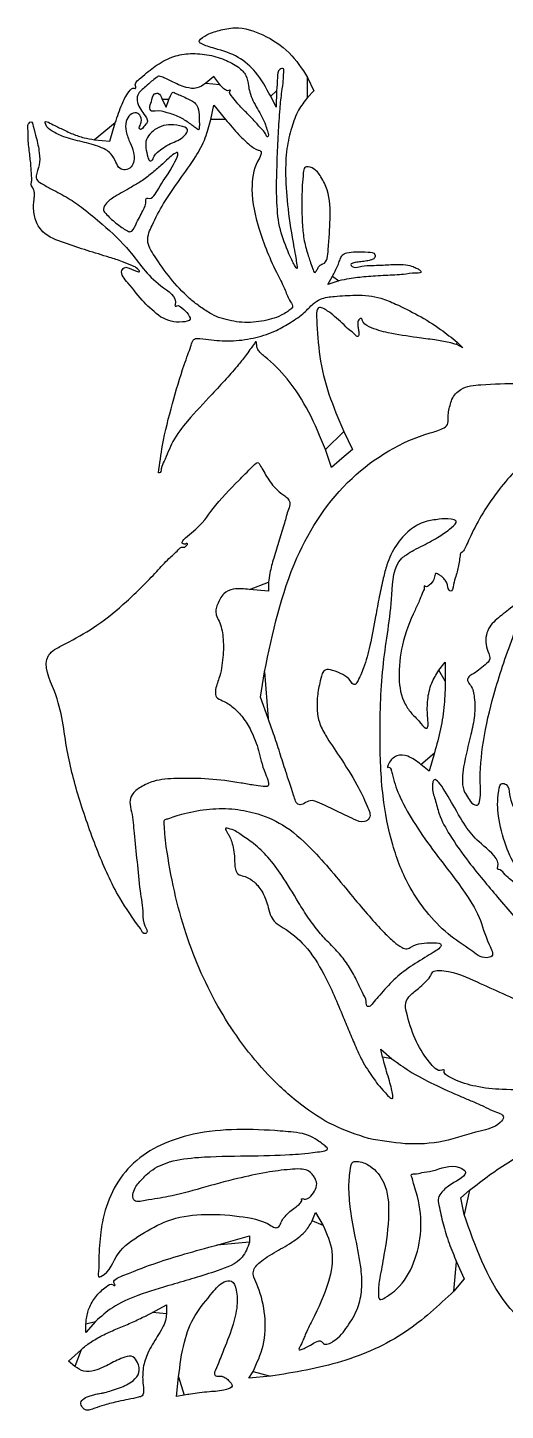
# Model space of a CAD drawing. Extents: x 0 to 149, y 0 to 146.
# Drawn here: x 0.1 to 50.4, y 0.1 to 145.6 of the extents above; entities that cross this region are included whole.
import ezdxf

# ---------------------------------------------------------------- set-up
doc = ezdxf.new("R2010")
doc.units = 0
doc.layers.add('Layer_1', color=7, linetype='CONTINUOUS')

msp = doc.modelspace()

# ---------------------------------------------------------------- linework, layer by layer
at = {"layer": 'Layer_1', "color": 5}
for points in [[(20.334165, 139.61609), (19.711314, 140.458541), (18.870495, 139.751038)], [(29.570169, 140.347672), (30.224024, 138.942674), (29.542537, 138.231006)], [(26.282639, 138.930448), (26.265846, 137.237115), (25.685866, 138.366004)], [(14.264663, 138.013226), (14.674396, 137.237115), (14.972244, 138.013226)], [(19.383434, 135.931332), (19.688892, 137.447771), (20.933949, 135.931332)], [(7.147173, 133.799606), (8.74695, 133.635118), (9.330456, 135.577228)], [(17.158366, 135.518458), (17.158366, 135.518458)], [(9.40698, 131.430661), (9.40698, 131.430661)], [(12.77191, 131.963979), (12.77191, 131.963979)], [(9.406134, 125.031004), (9.406134, 125.031004)], [(27.610743, 121.795312), (27.610743, 121.795312)], [(29.640705, 121.573782), (29.640705, 121.573782)], [(32.857003, 118.950165), (31.710946, 118.555319), (32.200571, 119.42955), (32.200571, 119.42955)], [(14.116518, 115.140154), (14.116445, 115.140154)], [(20.211285, 115.077867), (20.211285, 115.077867)], [(45.307154, 112.484451), (45.905239, 111.908568), (45.261914, 112.240007)], [(33.374827, 103.115884), (34.292049, 101.195737), (33.184186, 100.262425), (32.076345, 99.329114), (31.4424, 101.189963)], [(13.882463, 98.75316), (13.882463, 98.75316)], [(25.444123, 87.237525), (25.444123, 86.292064), (23.465347, 86.475971)], [(43.369557, 77.983953), (44.050475, 78.817115), (44.058377, 76.841559)], [(25.433418, 72.896127), (24.603893, 75.159586), (25.035976, 77.831084)], [(42.923138, 69.277578), (42.352259, 67.35804), (41.496392, 68.078215)], [(46.843628, 64.011207), (46.843628, 64.011207)], [(11.971999, 50.806559), (11.971999, 50.806559)], [(46.751793, 48.547565), (46.751906, 48.547565)], [(37.463888, 37.293762), (37.269691, 38.103746), (38.448307, 37.094897)], [(35.984253, 28.718513), (35.984253, 28.718513)], [(46.037771, 20.739016), (45.694956, 22.492031), (46.615226, 23.279016)], [(30.057762, 20.063108), (30.409354, 20.924766), (31.20359, 19.569507)], [(20.011345, 17.51222), (23.468567, 18.46737), (23.468567, 17.83112)], [(7.588089, 16.062438), (7.588089, 16.062438)], [(45.239392, 15.761894), (46.055466, 13.948896), (44.96702, 12.65745)], [(13.238012, 10.418316), (14.719678, 11.229719), (14.719678, 10.267889)], [(7.262741, 9.480711), (6.253012, 8.301071), (6.253012, 9.207602), (6.253012, 9.207602)], [(5.084832, 4.73578), (4.418567, 5.30222), (5.72836, 6.499669)], [(16.593086, 1.726238), (15.785383, 1.570612), (15.992887, 3.646086), (15.992887, 3.646086)], [(25.672931, 3.707577), (23.398556, 3.517901), (23.824921, 4.196397), (23.824921, 4.196397)], [(6.000442, 0.301462), (6.000442, 0.301462)]]:
    msp.add_lwpolyline(points, close=True, dxfattribs=at)
for points, knots in [([(25.685866, 138.366004), (25.210787, 139.243755), (24.352451, 140.829608), (22.282804, 142.652362), (20.400393, 143.225441), (19.066354, 143.605936), (18.547235, 143.802192), (17.932539, 144.176887), (19.138896, 144.982028), (20.208069, 145.297424), (22.408498, 145.770667), (25.024261, 144.886923), (27.769829, 143.116794), (28.978751, 141.257339), (29.570169, 140.347672)], [0, 0, 0, 0, 2.980402, 5.384757, 8.022835, 8.842733, 9.477533, 9.805457, 10.643177, 12.275864, 13.966557, 16.981185, 20.3443, 23.56535, 23.56535, 23.56535, 23.56535]), ([(9.330456, 135.577228), (9.5619, 136.259087), (9.959245, 137.429707), (10.521837, 138.561245), (11.135325, 139.343817), (11.457198, 139.145794), (11.516582, 139.311523), (11.292176, 139.70856), (12.370118, 140.611927), (13.481028, 141.530535), (15.184875, 142.5646), (17.072015, 142.91311), (18.977025, 142.815143), (20.774009, 142.288603), (22.183856, 141.571559), (23.195315, 140.630833), (23.315717, 139.607393), (23.473839, 138.715599), (23.810621, 137.901913), (24.282022, 137.059421), (24.760841, 136.22638), (25.1452, 135.44813), (25.296245, 134.765302), (25.505258, 134.337928), (25.299599, 133.98055), (25.095354, 134.63486), (24.627778, 134.989777), (23.907062, 135.878814), (23.030844, 136.732344), (22.14496, 137.621538), (21.710129, 138.279735), (21.274551, 138.765784), (21.485891, 138.963512), (21.376421, 139.060971), (21.244771, 138.909949), (20.958195, 138.991068), (20.649983, 139.232873), (20.448547, 139.477298), (20.334165, 139.61609)], [0, 0, 0, 0, 2.101161, 3.607287, 4.259629, 4.380127, 4.476921, 4.667029, 5.690982, 7.646668, 9.628556, 11.389021, 13.357554, 15.296513, 16.950559, 18.118527, 19.222689, 19.922891, 20.847618, 21.839788, 22.819411, 23.739145, 24.408645, 24.952096, 25.055542, 25.438513, 26.112601, 27.254146, 28.618467, 29.907008, 30.854864, 31.280743, 31.424068, 31.482864, 31.631533, 31.874451, 32.28238, 32.81836, 32.81836, 32.81836, 32.81836]), ([(27.610743, 121.795312), (27.268215, 122.620943), (26.553506, 124.343684), (26.25542, 127.691313), (26.341945, 131.076104), (26.47837, 134.369301), (26.639551, 136.808035), (26.818306, 138.633998), (27.032702, 139.943087), (27.036256, 140.637509), (27.121663, 141.365453), (26.374472, 141.159188), (26.424044, 140.11804), (26.336699, 139.38447), (26.282639, 138.930448)], [0, 0, 0, 0, 2.667176, 5.565269, 9.975656, 12.839344, 15.460882, 17.274955, 18.418011, 19.278594, 19.679884, 20.043331, 20.923867, 22.353963, 22.353963, 22.353963, 22.353963]), ([(18.870495, 139.751038), (18.567049, 139.537716), (17.944869, 139.100325), (16.567494, 139.284003), (15.550874, 139.789224), (14.701865, 140.214263), (14.282146, 140.371596), (13.922487, 140.537652), (13.56743, 140.254793), (13.103335, 139.91897), (12.469003, 139.291276), (11.592924, 138.707549), (11.637354, 137.383454), (12.263296, 136.63261), (12.739354, 135.958062), (12.693769, 135.47369), (12.338535, 135.268284), (12.112541, 134.79116), (11.772243, 135.035935), (12.128709, 135.562434), (12.105837, 136.192499), (11.560877, 136.769341), (10.794284, 136.455408), (10.393088, 135.660195), (10.42809, 134.572934), (10.86039, 133.522771), (11.292892, 132.539122), (11.367629, 131.628997), (11.059209, 130.902285), (10.433325, 130.519107), (9.703952, 130.756403), (9.514002, 131.187673), (9.40698, 131.430661)], [0, 0, 0, 0, 1.076626, 2.207487, 3.906052, 4.526143, 5.024682, 5.29662, 5.612588, 6.250472, 7.078328, 8.307303, 9.102967, 10.694174, 11.191717, 11.514951, 11.998317, 12.466768, 12.58105, 13.079166, 13.888721, 14.446976, 15.131147, 15.955452, 17.014727, 18.278315, 19.346671, 20.230759, 20.931303, 21.62167, 22.213662, 22.977655, 22.977655, 22.977655, 22.977655]), ([(17.158366, 135.518458), (16.808932, 135.753221), (16.075653, 136.245867), (14.800119, 136.636608), (13.857523, 136.893349), (13.054022, 136.741849), (12.88509, 137.288669), (13.22653, 137.810014), (13.229398, 138.604885), (14.021503, 138.758656), (14.164698, 138.319676), (14.264663, 138.013226)], [0, 0, 0, 0, 1.260077, 2.644247, 3.904055, 4.372543, 4.657864, 5.358141, 6.236632, 6.582843, 7.383385, 7.383385, 7.383385, 7.383385]), ([(14.972244, 138.013226), (15.027398, 138.145873), (15.124011, 138.378232), (15.254756, 138.632634), (15.429061, 138.850733), (15.756272, 138.625978), (16.203125, 138.488267), (16.878994, 138.124515), (17.628516, 137.843721), (18.145796, 137.084422), (18.139682, 136.30539), (18.1856, 135.561341), (18.184728, 135.17477), (18.13328, 134.771759), (17.840435, 135.018745), (17.558544, 135.189706), (17.302786, 135.399815), (17.158366, 135.518458)], [0, 0, 0, 0, 0.426011, 0.746244, 0.900414, 1.15691, 1.703361, 2.422594, 3.409198, 4.052936, 5.024237, 5.711884, 6.199503, 6.390649, 6.595928, 7.01301, 7.554016, 7.554016, 7.554016, 7.554016]), ([(29.542537, 138.231006), (29.215957, 137.802062), (28.490613, 136.849365), (27.832897, 134.993095), (27.29513, 132.71752), (27.208239, 129.830177), (27.487369, 126.316745), (27.930481, 123.527333), (28.332181, 121.415579), (28.392295, 120.873138), (28.508998, 120.115439), (28.173039, 120.591619), (27.975173, 121.029997), (27.745671, 121.511958), (27.610743, 121.795312)], [0, 0, 0, 0, 1.608944, 3.573517, 5.840667, 8.608703, 12.206795, 16.309105, 17.406451, 18.210012, 18.548883, 18.780542, 19.412348, 20.313753, 20.313753, 20.313753, 20.313753]), ([(14.116445, 115.140154), (13.495509, 115.646899), (12.175465, 116.724186), (11.087833, 118.325765), (9.790721, 119.688649), (10.150273, 120.2621), (10.346885, 120.394678), (10.876826, 120.319227), (11.179263, 120.055378), (12.013221, 119.835103), (11.586385, 120.358192), (11.03011, 120.573405), (9.993368, 121.025448), (7.614507, 121.748455), (4.791568, 122.630358), (1.821265, 123.715099), (0.919399, 125.181859), (0.766743, 126.169127), (0.714794, 126.830543), (0.777054, 127.432386), (0.850109, 127.944905), (0.816259, 128.383249), (0.669948, 128.707869), (0.510747, 128.915932), (0.434019, 129.121201), (0.558596, 129.378025), (0.534855, 129.954094), (0.483752, 130.94272), (0.330797, 132.30901), (0.143044, 133.701882), (0.177114, 134.771675), (0.106432, 135.479647), (0.586289, 135.798023), (0.762729, 134.826056), (1.079915, 133.959747), (1.343314, 132.52576), (1.452098, 131.139616), (1.00317, 130.284866), (1.029163, 129.495926), (1.755763, 129.08253), (2.832677, 128.488886), (4.389822, 127.694067), (6.155777, 126.431337), (8.351517, 124.629184), (11.221169, 121.921085), (12.998138, 118.904104), (15.904931, 117.306719), (15.598005, 116.329301), (15.703262, 116.258719), (15.943441, 116.445318), (16.481093, 115.96074), (16.924463, 115.624516), (17.41274, 114.743009), (16.178652, 114.576864), (15.231808, 114.634562), (14.491536, 114.970148), (14.116518, 115.140154)], [0, 0, 0, 0, 2.346561, 4.988535, 6.455021, 6.704769, 6.92409, 7.124751, 8.217607, 8.522548, 8.867309, 9.491743, 10.641153, 12.077772, 17.039652, 19.604087, 21.209495, 21.887943, 22.59628, 23.192233, 23.698169, 24.149164, 24.490075, 24.743721, 24.948398, 25.093742, 25.567125, 26.640197, 28.08689, 29.692994, 30.802315, 31.400238, 31.641265, 32.169006, 33.400634, 35.046862, 36.305385, 37.500031, 37.869237, 38.519383, 39.741099, 41.722369, 43.679725, 46.254071, 50.282514, 55.182015, 57.690352, 57.804804, 57.878798, 58.000123, 58.589407, 59.523277, 60.063689, 60.930348, 62.093915, 63.288579, 63.288579, 63.288579, 63.288579]), ([(9.40698, 131.430661), (9.243318, 131.763476), (8.884805, 132.492533), (7.521241, 133.161704), (5.839973, 133.58152), (4.103719, 133.985848), (2.771948, 134.617731), (2.086359, 135.097094), (1.890878, 135.840194), (2.870296, 135.331175), (3.578575, 134.99033), (4.838092, 134.378926), (5.996813, 133.983936), (6.77853, 133.858676), (7.147173, 133.799606)], [0, 0, 0, 0, 1.085973, 2.378902, 4.33628, 6.340416, 7.71459, 8.672847, 8.95357, 9.449999, 10.768618, 12.123491, 13.372809, 14.487751, 14.487751, 14.487751, 14.487751]), ([(12.77191, 131.963979), (12.59591, 132.610481), (12.247843, 133.889031), (14.046169, 135.388297), (15.510861, 135.451482), (17.197855, 134.999863), (16.374786, 133.82518), (15.391582, 133.547283), (14.406794, 132.989723), (13.828765, 132.536817), (13.367704, 132.117837), (13.314303, 131.613322), (12.883668, 131.548283), (12.818796, 131.789582), (12.77191, 131.963979)], [0, 0, 0, 0, 1.857736, 3.673939, 5.896047, 6.797521, 7.499981, 9.186957, 10.051792, 10.838188, 11.397258, 11.904493, 12.074387, 12.517257, 12.517257, 12.517257, 12.517257]), ([(20.211285, 115.077867), (19.893987, 115.232503), (19.181817, 115.579579), (18.16754, 116.273945), (16.710946, 117.417831), (15.097066, 119.211043), (13.670433, 121.205947), (12.455815, 123.143053), (13.343072, 125.119546), (14.429271, 127.229497), (16.090611, 129.588185), (17.709612, 131.782421), (18.86763, 133.897465), (19.217493, 135.277009), (19.383434, 135.931332)], [0, 0, 0, 0, 1.05782, 2.374261, 3.675678, 6.616209, 9.498749, 11.269069, 12.915689, 15.513055, 18.573365, 21.483257, 23.720465, 25.738958, 25.738958, 25.738958, 25.738958]), ([(20.933949, 135.931332), (21.392171, 135.383786), (22.189353, 134.431205), (23.356539, 133.330375), (24.089766, 132.750732), (24.750573, 132.612545), (24.636505, 132.025555), (23.877296, 130.950726), (23.515242, 128.113424), (24.433457, 124.078243), (25.846849, 120.628079), (27.212114, 118.088955), (27.55329, 116.99511), (28.110487, 116.270473), (27.752876, 115.901241), (27.348905, 115.639902), (26.369974, 115.063961), (24.671991, 114.617503), (22.405712, 114.487961), (20.925326, 114.885919), (20.211285, 115.077867)], [0, 0, 0, 0, 2.14816, 3.737217, 4.728718, 5.088844, 5.412068, 6.212933, 9.233579, 13.348679, 18.659469, 20.452791, 21.790481, 22.384546, 22.650507, 23.181289, 23.876344, 26.019444, 28.386823, 30.592628, 30.592628, 30.592628, 30.592628]), ([(9.406134, 125.031004), (9.201343, 125.200596), (8.823373, 125.513603), (8.410263, 125.951763), (7.959171, 126.402811), (8.409958, 127.251838), (9.486548, 127.949004), (10.812549, 128.674102), (12.114447, 129.44038), (13.146095, 130.207921), (14.078818, 131.031191), (14.862983, 131.760248), (15.352596, 132.218795), (16.263091, 132.736658), (14.870355, 129.95935), (14.190194, 129.391175), (13.236687, 127.403301), (12.637977, 127.687069), (12.550746, 127.565516), (12.607844, 127.092868), (12.147804, 126.108645), (11.621904, 125.209373), (11.086238, 123.951742), (10.45261, 124.288976), (9.983426, 124.585024), (9.612031, 124.871941), (9.406134, 125.031004)], [0, 0, 0, 0, 0.790876, 1.45967, 1.868324, 2.529964, 3.842657, 5.847303, 7.00701, 8.383333, 9.687152, 10.761591, 11.531076, 11.837594, 13.426822, 16.135122, 17.63986, 17.749026, 17.850038, 18.007727, 19.1681, 20.817529, 21.770379, 22.113758, 22.734767, 23.507366, 23.507366, 23.507366, 23.507366]), ([(29.640705, 121.573782), (29.484707, 122.098789), (29.16988, 123.158331), (28.977848, 125.035945), (28.969546, 126.973522), (28.974537, 128.856489), (29.095639, 130.005271), (29.179012, 131.087376), (30.360722, 130.821383), (31.026607, 129.851981), (31.930253, 128.064345), (31.971187, 125.298693), (31.799348, 122.996456), (31.653451, 120.81289), (30.912975, 120.65643), (30.69662, 120.399241), (30.57471, 120.127639), (30.299374, 119.651716), (29.92546, 120.719984), (29.760906, 121.213377), (29.640705, 121.573782)], [0, 0, 0, 0, 1.640416, 3.310605, 5.626023, 7.507497, 8.801554, 9.409626, 10.17247, 11.493475, 13.016295, 16.096027, 19.324306, 20.92249, 21.169159, 21.491133, 21.855451, 22.179968, 22.688245, 24.065692, 24.065692, 24.065692, 24.065692]), ([(32.200571, 119.42955), (32.296714, 119.611709), (32.495389, 119.98813), (32.747506, 120.550164), (32.962839, 121.103031), (33.140907, 121.678296), (33.825619, 121.969245), (34.769884, 122.016617), (35.657559, 121.987897), (36.71184, 121.941748), (36.663731, 121.279152), (36.222414, 121.150369), (35.765354, 121.018373), (35.196778, 120.963838), (34.672475, 120.890578), (34.31537, 120.841001), (34.053623, 120.643144), (34.417444, 120.270052), (35.462669, 120.617296), (36.944107, 120.538276), (38.588549, 120.693833), (39.799001, 120.668762), (40.595524, 120.510511), (41.085917, 120.253405), (41.366927, 120.105438), (41.667043, 119.767913), (40.504102, 119.774158), (39.60686, 119.576286), (37.672521, 119.527112), (35.81767, 119.389621), (34.160883, 119.237262), (33.220013, 119.030095), (32.857003, 118.950165)], [0, 0, 0, 0, 0.618399, 1.277891, 1.837428, 2.428587, 2.967894, 3.922984, 5.210566, 5.958774, 6.368444, 6.700358, 7.223129, 7.835717, 8.399557, 8.79486, 8.963173, 9.208874, 9.943162, 12.037502, 13.712914, 14.874745, 15.660077, 16.132362, 16.495564, 16.68585, 17.216882, 18.575774, 20.47506, 22.53274, 24.308311, 25.423719, 25.423719, 25.423719, 25.423719]), ([(13.882463, 98.75316), (14.00823, 99.720378), (14.328144, 102.180685), (15.3089, 105.962282), (16.242598, 109.134025), (16.944086, 111.12058), (17.260491, 111.930468), (17.390573, 112.509289), (17.690172, 112.940843), (18.489521, 112.847545), (19.784663, 112.679881), (21.801811, 112.5661), (24.105364, 112.924806), (26.155953, 113.585941), (27.804126, 114.581803), (29.159105, 115.458851), (30.026158, 116.478097), (31.085605, 117.173109), (32.654292, 117.352804), (34.345787, 117.451911), (35.98792, 117.444996), (37.4121, 117.112421), (39.142175, 116.40207), (41.252966, 115.323569), (43.444418, 114.005602), (44.735358, 112.951392), (45.307154, 112.484451)], [0, 0, 0, 0, 2.923943, 7.437613, 11.698087, 12.834929, 13.766299, 14.290626, 14.630704, 15.21528, 16.430089, 18.743597, 21.139262, 23.421482, 25.141004, 26.911087, 28.221452, 29.13094, 30.635379, 32.846395, 34.259793, 35.531905, 37.205704, 39.858706, 42.64137, 44.85388, 44.85388, 44.85388, 44.85388]), ([(45.261914, 112.240007), (44.99318, 112.318932), (44.235732, 112.54139), (42.828534, 112.755134), (40.694278, 113.030722), (38.328504, 113.381013), (36.417826, 113.884251), (35.348187, 114.495932), (35.304588, 114.957788), (35.154582, 115.000307), (34.986373, 114.932089), (34.859539, 114.693716), (34.837234, 114.341241), (34.904281, 113.936813), (34.960136, 113.556238), (34.995284, 113.268257), (34.812934, 113.008299), (34.414599, 113.467993), (33.904475, 113.798265), (33.197548, 114.51956), (32.464238, 115.181186), (31.763361, 115.732297), (31.244341, 116.044024), (30.689151, 116.230927), (30.466812, 115.561394), (30.602438, 113.928692), (30.730404, 110.891012), (31.732258, 106.962654), (32.820961, 104.412994), (33.374827, 103.115884)], [0, 0, 0, 0, 0.839718, 2.366814, 4.255956, 7.320574, 9.425638, 10.431852, 10.560876, 10.67507, 10.834557, 11.075534, 11.433583, 11.882629, 12.299877, 12.594844, 12.738024, 13.099576, 13.871354, 14.89157, 15.970764, 16.900111, 17.488191, 17.923099, 18.296914, 19.244623, 23.093727, 27.172187, 31.395739, 31.395739, 31.395739, 31.395739]), ([(31.4424, 101.189963), (30.898114, 102.527819), (29.83066, 105.151619), (27.69116, 108.508058), (25.782267, 110.426451), (24.633139, 111.330934), (24.338447, 111.687261), (24.206927, 112.025933), (24.213692, 112.284472), (24.203458, 112.44108), (24.109803, 112.618834), (23.884195, 112.161487), (23.576629, 111.872109), (23.049096, 111.024455), (22.18682, 109.983643), (20.972702, 108.580884), (19.147462, 106.640922), (17.163279, 104.5221), (15.352223, 102.236659), (14.66707, 100.322768), (14.177918, 99.384796), (14.108208, 98.72623), (13.911529, 98.749693), (13.882463, 98.75316)], [0, 0, 0, 0, 4.328244, 8.488543, 11.842604, 12.389562, 12.871243, 13.211857, 13.454386, 13.629591, 13.706982, 13.954688, 14.554913, 15.379187, 16.72841, 18.71039, 20.898891, 24.737986, 27.396702, 29.667731, 30.498617, 30.980815, 31.064432, 31.064432, 31.064432, 31.064432]), ([(25.035976, 77.831084), (25.903454, 81.920575), (27.47953, 89.350557), (33.515018, 98.525638), (39.884631, 102.333052), (43.538886, 103.241559), (44.398508, 103.789076), (44.329921, 104.519369), (44.400564, 105.181313), (44.540701, 105.832414), (44.792599, 106.720758), (45.81873, 107.852899), (48.467733, 108.105091), (51.435715, 108.170948), (54.2903, 108.166534), (56.250539, 108.03338), (57.739448, 107.518635), (59.104196, 106.820623), (60.440373, 105.852294), (61.146942, 104.838649), (61.933137, 104.080384), (61.541075, 103.367853), (59.862816, 103.744911), (57.482991, 102.879648), (54.20589, 101.3499), (51.479205, 99.182056), (49.435358, 96.683079), (47.847652, 94.34029), (46.835662, 92.395984), (46.290717, 91.124333), (46.040645, 90.636513), (45.842906, 90.375585), (45.65439, 90.346201), (45.622901, 90.112633), (45.546496, 89.538491), (45.380317, 88.348506), (44.986248, 87.536097), (44.790123, 86.131503), (44.436737, 86.396853), (44.36133, 86.617539), (44.304793, 86.924029), (44.175511, 87.292683), (43.915917, 87.637563), (43.586625, 87.938863), (43.31359, 88.063042), (43.059858, 88.230761), (42.90697, 87.93768), (42.887556, 87.450587), (42.521773, 87.048034), (42.044308, 86.663129), (41.904604, 86.88064), (41.798384, 86.825287), (41.896596, 86.591197), (41.631148, 86.141614), (41.375627, 85.323397), (40.447399, 83.514878), (39.446638, 80.804014), (39.048101, 77.386018), (39.445309, 74.846197), (40.598203, 73.285208), (41.259141, 72.722793), (42.052746, 71.660008), (42.285741, 72.163362), (42.246345, 72.577768), (42.155653, 73.512989), (42.145796, 74.898061), (42.519175, 76.581004), (43.099638, 77.538643), (43.369557, 77.983953)], [0, 0, 0, 0, 12.452019, 22.623422, 32.121898, 33.523708, 34.177066, 34.882195, 35.506257, 36.216073, 36.866262, 38.270269, 40.452988, 44.476111, 47.338463, 48.99403, 50.337291, 52.021593, 53.617492, 55.128855, 55.977965, 56.348321, 57.21203, 60.359805, 64.082523, 67.957379, 70.695976, 73.74267, 76.428747, 77.272215, 77.869376, 78.104887, 78.198081, 78.393308, 78.688235, 80.059743, 81.624801, 82.416928, 82.555272, 82.794926, 83.10697, 83.493503, 83.9497, 84.402086, 84.766262, 84.979158, 85.06361, 85.650388, 86.409151, 86.834622, 86.951824, 87.00844, 87.122018, 87.568304, 88.500069, 89.721549, 93.633905, 97.111281, 99.952816, 101.172947, 102.571234, 103.37384, 103.565651, 104.012555, 104.641064, 106.372683, 108.16128, 109.715901, 109.715901, 109.715901, 109.715901]), ([(11.971999, 50.806559), (11.216152, 51.86351), (9.427422, 54.364806), (7.409481, 58.970797), (5.572575, 64.127826), (4.023968, 69.898706), (3.691101, 74.773362), (1.577804, 78.626119), (2.669836, 80.019054), (3.456719, 80.45261), (5.11303, 81.292515), (7.624017, 82.7434), (10.685498, 85.288152), (13.100248, 87.695783), (14.854157, 89.667028), (15.74645, 90.380468), (16.286044, 91.020392), (16.574831, 90.894322), (16.746847, 90.98588), (16.841655, 91.117064), (16.970127, 91.254008), (16.860362, 91.371976), (16.714383, 91.197266), (15.946683, 91.357154), (18.506294, 93.190662), (19.40832, 94.987089), (22.057213, 97.691734), (23.30051, 98.939684), (24.364587, 100.017), (24.602647, 99.45145), (24.89925, 99.023665), (25.262109, 98.334583), (25.738206, 97.63465), (26.267725, 97.007875), (26.811656, 96.572522), (27.277519, 96.266346), (27.580679, 95.946328), (27.783918, 95.464292), (27.422117, 94.63737), (27.137658, 93.334835), (26.551809, 91.638637), (26.031136, 89.884994), (25.616026, 88.415515), (25.490599, 87.556014), (25.444123, 87.237525)], [0, 0, 0, 0, 3.890901, 9.207901, 14.97838, 20.404072, 26.793598, 30.579099, 31.029574, 31.949621, 33.238079, 36.62319, 40.613907, 45.107672, 46.968663, 48.312878, 48.860729, 49.009971, 49.181328, 49.380637, 49.549161, 49.60993, 49.775031, 50.046738, 51.516523, 54.931542, 58.93745, 61.099103, 61.750656, 62.035291, 62.638067, 63.428603, 64.317821, 65.190275, 65.873334, 66.401177, 66.859341, 67.18041, 67.904714, 69.375269, 71.275762, 73.239926, 74.879069, 75.844019, 75.844019, 75.844019, 75.844019]), ([(46.751906, 48.547565), (45.929298, 49.087326), (44.193336, 50.226391), (42.052666, 52.483604), (39.942703, 55.56878), (38.355945, 59.689048), (37.324382, 65.086796), (37.112061, 71.486397), (37.354852, 78.702134), (38.506943, 84.588274), (38.560013, 89.098877), (40.051226, 90.210429), (40.798114, 90.653589), (41.968542, 91.236184), (43.404595, 92.003684), (44.376115, 92.694997), (45.502931, 93.679296), (44.345375, 93.993878), (43.37068, 93.851348), (41.791109, 93.674096), (40.179914, 92.743833), (38.797194, 91.13914), (37.935095, 89.357611), (37.486157, 87.494718), (37.083855, 85.680658), (36.667304, 83.302374), (36.212629, 80.814563), (35.57742, 78.405263), (35.030856, 77.180207), (34.609684, 76.418708), (34.244668, 76.550562), (34.005159, 77.078184), (33.216402, 77.578348), (32.376852, 77.962161), (31.22936, 78.173002), (30.87018, 76.800267), (30.590108, 75.477848), (30.523522, 73.888542), (30.757343, 72.398637), (31.636735, 70.789632), (33.06636, 68.699392), (34.697678, 66.20604), (35.628934, 64.183182), (36.368189, 62.531245), (35.396339, 61.861045), (34.15295, 62.440036), (32.648776, 63.136215), (31.198214, 63.876081), (29.913691, 64.418841), (29.269175, 63.971644), (28.401216, 63.671007), (27.938511, 65.540248), (27.315295, 67.089408), (26.652664, 69.33307), (26.040449, 71.170322), (25.620294, 72.364834), (25.433418, 72.896127)], [0, 0, 0, 0, 2.943933, 6.212629, 9.25258, 14.112463, 19.326319, 25.664947, 33.350391, 40.623612, 44.57847, 45.177163, 46.111357, 47.1856, 49.137108, 50.715554, 51.5528, 52.135176, 53.393314, 54.867392, 56.721668, 58.850232, 61.132527, 62.586169, 64.589454, 66.711426, 69.812204, 72.25546, 73.940072, 74.245794, 74.459047, 74.925885, 75.935579, 77.102913, 77.881737, 78.889765, 80.564118, 82.287466, 83.531756, 85.054647, 87.709422, 91.21249, 93.708598, 95.007694, 95.614401, 96.728182, 98.749424, 100.714729, 101.789222, 102.480164, 103.019466, 104.173897, 106.790677, 108.85994, 110.965773, 112.652718, 112.652718, 112.652718, 112.652718]), ([(23.465347, 86.475971), (22.893769, 86.543344), (21.953801, 86.654141), (20.587753, 86.093586), (20.169752, 85.117451), (19.874623, 84.355481), (19.943874, 83.725539), (20.437377, 82.874017), (20.750978, 81.340178), (20.709786, 79.305571), (20.39756, 77.351508), (19.831261, 76.08452), (19.874205, 75.036303), (20.852438, 74.740088), (21.794358, 74.081519), (22.822655, 72.985885), (23.743763, 71.487392), (24.541858, 69.347056), (24.767435, 67.797443), (25.744525, 65.670657), (24.664128, 65.789407), (23.808534, 65.894097), (21.87666, 66.256794), (19.19719, 66.592606), (16.118983, 66.630344), (13.634683, 66.503947), (12.078118, 65.761714), (11.080306, 65.062953), (10.794884, 64.023044), (11.188979, 62.694349), (11.298566, 60.593192), (11.651077, 57.818049), (11.859763, 55.004432), (12.304823, 52.697773), (12.210919, 51.313188), (12.84045, 50.46233), (12.298585, 50.144131), (12.120638, 50.505069), (11.971999, 50.806559)], [0, 0, 0, 0, 1.711315, 2.814284, 4.131993, 4.727562, 5.249386, 5.962074, 7.65403, 9.849319, 12.077808, 13.474227, 14.100222, 14.850781, 16.169243, 17.649076, 19.269435, 21.497256, 24.067809, 25.395171, 25.823266, 26.823347, 28.183672, 31.600088, 34.964955, 37.447399, 38.902705, 40.137187, 40.923482, 41.952276, 44.219334, 47.234974, 50.318419, 52.763409, 54.042027, 54.80247, 54.950103, 55.698817, 55.698817, 55.698817, 55.698817]), ([(46.843628, 64.011207), (46.519456, 64.440437), (45.685716, 65.544376), (45.986839, 68.224925), (46.646781, 70.733162), (47.197964, 73.16721), (47.168526, 74.919217), (46.942755, 76.21924), (46.361822, 76.778361), (46.430931, 77.294364), (47.256956, 77.71915), (47.94274, 78.316218), (48.866548, 79.076622), (48.568771, 79.887692), (48.272759, 80.663426), (48.324252, 81.677423), (48.776568, 82.829923), (50.183439, 83.895915), (51.051976, 84.652277), (52.776029, 85.826128), (52.154219, 84.415846), (51.846796, 83.27305), (50.611056, 80.019387), (49.193757, 75.853289), (48.003331, 70.750532), (47.631786, 66.858781), (47.826116, 64.842018), (47.520236, 63.593042), (47.071694, 63.870255), (46.843628, 64.011207)], [0, 0, 0, 0, 1.570469, 4.039089, 7.531491, 9.557317, 11.441714, 12.805672, 13.371351, 13.676013, 14.206209, 15.924819, 16.727875, 17.290806, 18.274427, 19.285169, 20.224903, 21.940034, 24.096227, 25.056628, 25.740943, 27.283172, 29.350456, 35.700273, 40.725302, 45.162245, 46.867189, 47.484702, 48.12347, 48.12347, 48.12347, 48.12347]), ([(44.058377, 76.841559), (44.034097, 76.01554), (43.984648, 74.333236), (43.597176, 71.797123), (43.149488, 70.123669), (42.923138, 69.277578)], [0, 0, 0, 0, 2.477616, 5.046009, 7.672542, 7.672542, 7.672542, 7.672542]), ([(57.053017, 54.070256), (56.343395, 54.290316), (54.974015, 54.714972), (53.183466, 55.729824), (51.436491, 57.178893), (50.30235, 59.589516), (49.559938, 62.538173), (49.514742, 64.455931), (49.833232, 66.230617), (50.748747, 65.877451), (50.795859, 64.383114), (51.738744, 62.534202), (53.005914, 60.251752), (54.350694, 58.634014), (55.380553, 57.690435), (55.80999, 57.219664), (56.040145, 56.95703), (56.063462, 56.787304), (56.243344, 56.76491), (56.481473, 56.710221), (56.907946, 56.668097), (57.463319, 56.586799), (58.084434, 56.491717), (58.667815, 56.434351), (59.037443, 56.392027), (59.449301, 56.480443), (58.852224, 57.051523), (58.545702, 57.696053), (57.026126, 59.576562), (55.258017, 62.384434), (53.369018, 66.400592), (52.722226, 69.196808), (52.404563, 70.57013)], [0, 0, 0, 0, 2.222067, 4.287994, 6.147018, 8.915734, 12.165171, 14.829156, 15.693812, 16.115022, 17.211657, 19.664554, 22.463697, 24.978161, 25.946939, 26.638346, 26.908784, 26.968272, 27.116777, 27.349362, 27.759178, 28.368389, 29.045117, 29.652912, 30.083889, 30.256563, 30.674462, 31.647051, 32.965389, 37.499846, 41.876616, 46.100908, 46.100908, 46.100908, 46.100908]), ([(41.496392, 68.078215), (41.062419, 68.409899), (40.322329, 68.975546), (38.912454, 69.175934), (38.21255, 68.413217), (38.035744, 68.015622), (37.938653, 67.742161), (38.1184, 67.789008), (38.315152, 67.685053), (38.429609, 67.308055), (38.645678, 66.263228), (39.379005, 64.293722), (40.912847, 61.620696), (43.21669, 58.413298), (45.636433, 55.385081), (47.808426, 52.03587), (48.210588, 49.921461), (49.314622, 47.898642), (47.886861, 47.59777), (47.245892, 48.134116), (46.751793, 48.547565)], [0, 0, 0, 0, 1.632095, 2.783349, 3.899704, 4.213191, 4.37401, 4.467542, 4.642777, 5.014075, 5.561412, 7.914251, 11.204764, 14.823819, 19.689643, 23.068421, 26.123663, 27.365096, 27.913347, 29.757777, 29.757777, 29.757777, 29.757777]), ([(62.627414, 46.194569), (62.502465, 46.283566), (62.28724, 46.436865), (62.069617, 46.682586), (62.00645, 46.898058), (62.160091, 47.015386), (62.018651, 47.036308), (61.831633, 46.84201), (61.295808, 47.022832), (60.758045, 47.190947), (60.586106, 47.552993), (60.528817, 47.767463), (60.304446, 47.779689), (59.995881, 47.829276), (59.449915, 47.909591), (58.73824, 48.082389), (57.875876, 48.3272), (56.913506, 48.557791), (55.922372, 48.704744), (54.932479, 48.783139), (54.128902, 48.730913), (53.413899, 48.976665), (53.124472, 49.717446), (52.347688, 50.704047), (51.150074, 52.246321), (49.096909, 54.649641), (46.756559, 57.427307), (44.666373, 60.331262), (43.440457, 62.550898), (43.008988, 64.351158), (42.651005, 65.415651), (42.847345, 67.479669), (45.887527, 61.909271), (46.968532, 60.306384), (49.868866, 58.063667), (49.533653, 57.163208), (49.566498, 57.011819), (49.90217, 57.044449), (50.418982, 56.311485), (51.594989, 55.461072), (53.973217, 52.921294), (57.570472, 49.819054), (62.493301, 47.181782), (66.78487, 46.281794), (68.94535, 46.659236), (70.411574, 46.035299), (68.090326, 45.702591), (66.723334, 45.640967), (64.384716, 45.648646), (63.127158, 46.039318), (62.627414, 46.194569)], [0, 0, 0, 0, 0.458903, 0.790464, 0.975909, 1.08262, 1.134468, 1.298741, 1.856614, 2.571174, 2.945061, 3.014436, 3.201686, 3.496381, 4.02264, 4.816797, 5.708654, 6.706705, 7.784028, 8.7137, 9.672358, 10.21682, 10.816979, 11.921616, 14.017557, 16.654771, 21.412754, 24.902015, 27.388145, 28.960202, 30.388467, 30.865417, 34.451523, 39.492246, 42.13355, 42.303484, 42.41124, 42.509854, 43.176549, 44.794865, 47.019891, 53.484992, 58.960832, 63.854837, 65.705396, 66.266008, 67.339449, 69.769655, 72.169584, 73.752226, 73.752226, 73.752226, 73.752226]), ([(35.984253, 28.718513), (34.737577, 29.130024), (32.175686, 29.975668), (28.625043, 32.333683), (24.41509, 36.215923), (20.054979, 42.13633), (16.439095, 50.355375), (15.061093, 56.700613), (14.536852, 60.667475), (14.525883, 61.529139), (14.423979, 62.255421), (15.038206, 62.396434), (15.677117, 62.651457), (17.150427, 63.07013), (19.2419, 63.451384), (21.875863, 63.449242), (24.624739, 62.88767), (27.578677, 61.529057), (30.860762, 58.401691), (33.547948, 55.060991), (35.975401, 52.178135), (37.399956, 50.592527), (38.554024, 49.469847), (39.320579, 48.871475), (40.032659, 48.569227), (40.639388, 49.057464), (41.653069, 49.289721), (42.489285, 49.340404), (43.809672, 49.268864), (43.404695, 48.67479), (42.896579, 48.358084), (41.750732, 47.647056), (40.172222, 46.709436), (38.413342, 45.283514), (37.284106, 43.913394), (36.49188, 43.086273), (36.189093, 42.593116), (35.730582, 42.59757), (35.794619, 43.385088), (35.259381, 44.104056), (34.764438, 45.382289), (34.01946, 46.69453), (33.073991, 48.03135), (31.921451, 49.184328), (30.733236, 50.448426), (29.628688, 51.919934), (28.355034, 53.944192), (27.075737, 56.16274), (25.491276, 58.271258), (24.069381, 59.68187), (22.566013, 60.659464), (21.908308, 61.179426), (20.837505, 61.434866), (21.018545, 61.073476), (21.147395, 60.827957), (21.41064, 60.451427), (21.631618, 59.868552), (21.793055, 59.090442), (21.911371, 58.117865), (21.879079, 57.255246), (22.189115, 56.448198), (23.075577, 56.307977), (24.046378, 55.736319), (24.94884, 54.540449), (25.408816, 53.241801), (25.64448, 52.114089), (26.20028, 51.348659), (27.579882, 50.58874), (29.53544, 48.954726), (31.586239, 45.648242), (32.938306, 42.448045), (34.004248, 39.804636), (34.6726, 38.295891), (35.368406, 36.714662), (36.497976, 35.022199), (37.206943, 34.075107), (38.572629, 32.637813), (38.535197, 33.438059), (38.396918, 33.991648), (38.166302, 34.8419), (37.89016, 35.735836), (37.652611, 36.567878), (37.519242, 37.080854), (37.463888, 37.293762)], [0, 0, 0, 0, 3.923443, 8.062582, 12.656777, 21.0678, 29.917644, 39.32227, 40.672257, 41.675291, 42.120751, 42.502257, 43.290947, 44.318825, 47.014633, 49.690826, 52.150144, 55.392009, 59.289046, 65.605209, 68.280571, 70.582446, 72.017892, 73.06105, 73.58324, 74.109642, 75.21431, 76.526951, 77.345513, 77.636071, 78.30807, 79.243766, 81.62045, 83.844729, 86.00501, 86.861067, 87.397723, 87.5493, 88.076622, 89.102688, 90.409465, 92.083817, 93.650512, 95.295846, 96.967435, 98.852209, 100.803757, 104.138276, 106.543683, 108.649955, 110.242626, 111.537174, 112.031425, 112.201018, 112.526008, 112.938413, 113.541525, 114.391306, 115.31788, 116.460661, 117.026679, 117.667093, 118.930981, 120.383551, 122.038976, 123.04388, 123.806678, 124.784691, 127.719653, 131.352835, 136.319399, 138.142327, 139.911966, 141.246102, 143.404627, 145.484374, 146.435389, 146.743093, 147.414431, 148.314097, 149.313558, 150.243988, 150.904158, 150.904158, 150.904158, 150.904158]), ([(62.55635, 34.259255), (61.566988, 34.221583), (59.521116, 34.143681), (56.580228, 34.028541), (53.398147, 33.884809), (50.335661, 33.794554), (47.369982, 34.101775), (45.485385, 34.671678), (44.422565, 35.218832), (44.049802, 35.460952), (43.871398, 35.730978), (44.000823, 35.892389), (43.844756, 35.969486), (43.275724, 35.657724), (41.931397, 37.258208), (40.813169, 39.121126), (40.103082, 41.331165), (39.783635, 42.902979), (40.300028, 43.833255), (41.158094, 44.402526), (41.889487, 45.129327), (42.445922, 45.618654), (42.716733, 46.45612), (44.948113, 46.349583), (47.988481, 44.878968), (52.745526, 42.835919), (57.517659, 40.510762), (62.008007, 38.711901), (66.256685, 37.228866), (70.434281, 36.21838), (74.364285, 35.949254), (77.449684, 36.303857), (79.854657, 37.36143), (80.916659, 37.843078), (82.393372, 38.800564), (81.387223, 38.909804), (80.597403, 39.049858), (79.33113, 39.188832), (78.066241, 39.287565), (77.26945, 39.507552), (76.489961, 39.475592), (76.634559, 40.194665), (77.855868, 40.001117), (79.090932, 40.200204), (80.590326, 40.143381), (81.853558, 39.932502), (82.830096, 39.461259), (83.608502, 39.035357), (84.120978, 38.619025), (84.275935, 38.196977), (84.085019, 37.886429), (84.315904, 37.757572), (84.408951, 38.075676), (84.61642, 38.318279), (85.026043, 38.136978), (85.432188, 37.555901), (86.060663, 36.69855), (86.516082, 35.552317), (86.756593, 34.542251), (86.55293, 33.556866), (85.430443, 32.948539), (84.064177, 32.351736), (82.174727, 31.922441), (80.184986, 31.749303), (78.772507, 31.828976), (78.078573, 31.868119)], [0, 0, 0, 0, 2.970272, 6.142133, 8.828898, 12.528029, 15.324563, 17.732109, 18.398195, 18.875034, 19.105833, 19.23638, 19.327976, 19.510607, 21.07634, 23.953208, 26.901635, 27.857743, 28.584568, 29.925179, 30.907326, 31.687993, 32.116448, 33.365905, 37.06115, 43.099065, 48.470653, 53.092818, 57.577912, 61.966848, 65.958604, 69.280829, 71.364587, 73.278239, 74.093004, 74.530147, 75.529699, 76.877721, 78.227028, 79.229984, 79.672199, 79.986344, 80.873454, 82.563874, 84.12754, 85.246187, 86.397717, 87.344717, 87.926515, 88.322861, 88.6343, 88.706421, 88.996754, 89.315578, 89.584267, 90.159259, 91.468464, 92.741551, 93.83451, 94.566327, 95.550972, 97.402572, 99.144381, 101.30062, 103.38301, 103.38301, 103.38301, 103.38301]), ([(38.448307, 37.094897), (39.047557, 36.662697), (40.445883, 35.654174), (42.918811, 34.363954), (45.166688, 33.360304), (46.909766, 32.630495), (48.06711, 32.142278), (49.012845, 31.599889), (50.51654, 31.212759), (49.412047, 29.838082), (47.166514, 29.459145), (43.89892, 28.242885), (39.869448, 28.018191), (37.262844, 28.488042), (35.984253, 28.718513)], [0, 0, 0, 0, 2.214043, 5.166382, 8.350247, 9.574724, 10.881722, 11.988752, 13.269277, 13.947604, 16.220757, 20.222955, 24.264354, 28.15535, 28.15535, 28.15535, 28.15535]), ([(7.588089, 16.062438), (7.611262, 16.528476), (7.657659, 17.461587), (7.787466, 18.759324), (8.220456, 21.759082), (10.446347, 26.492198), (17.68691, 29.810395), (23.855629, 29.740477), (28.06444, 29.402638), (29.602042, 29.148189), (30.474442, 28.630651), (31.07603, 28.189069), (31.422905, 27.931278), (31.939818, 27.473014), (29.426204, 27.14867), (27.505494, 26.978954), (22.858232, 26.874822), (18.780075, 26.851128), (15.288136, 26.462339), (13.157525, 25.508647), (11.948231, 24.24993), (11.197522, 23.321842), (11.131539, 21.938032), (13.107329, 22.315472), (15.180444, 22.590176), (18.535435, 23.544699), (21.91214, 24.466688), (25.03562, 25.158538), (27.262256, 25.445033), (28.680505, 25.53848), (29.489844, 25.446114), (29.956673, 25.087398), (30.256818, 24.706124), (30.452046, 24.351333), (30.588936, 23.822423), (30.301007, 23.156933), (29.899079, 22.5498), (29.315296, 22.271934), (29.071071, 22.412485), (28.898765, 22.377439), (28.992205, 22.213704), (28.861644, 21.970891), (28.56421, 21.674364), (28.089703, 21.331181), (27.561831, 20.923388), (27.117421, 20.439086), (26.763454, 19.953463), (26.643846, 19.446588), (26.149784, 19.268055), (24.866778, 20.156706), (22.210897, 20.609307), (18.521954, 20.872603), (14.903075, 20.296268), (12.070239, 18.640469), (9.336903, 16.891984), (8.812532, 14.630426), (7.470306, 14.049885), (7.657079, 15.178963), (7.616182, 15.702682), (7.588089, 16.062438)], [0, 0, 0, 0, 1.399883, 2.802876, 3.907967, 10.511086, 17.331149, 26.496641, 28.753955, 30.056886, 31.102412, 31.771699, 32.263432, 32.473371, 33.590133, 36.526617, 41.030626, 46.145114, 49.202618, 51.440296, 52.98153, 54.359604, 55.101067, 56.3174, 58.780667, 62.354369, 66.312442, 69.426601, 71.917444, 73.030504, 73.710173, 74.292172, 74.736651, 75.163977, 75.500902, 76.338009, 77.182797, 77.758585, 77.949148, 78.046819, 78.15096, 78.374097, 78.818924, 79.422335, 80.12151, 80.819566, 81.380793, 81.933567, 82.243443, 82.78342, 86.293199, 90.30242, 93.868805, 97.030307, 100.165088, 103.196181, 103.364625, 103.967205, 105.289347, 105.289347, 105.289347, 105.289347]), ([(46.615226, 23.279016), (48.006795, 24.3618), (50.677927, 26.440216), (55.26431, 28.521372), (58.444712, 28.970542), (60.01635, 29.192506)], [0, 0, 0, 0, 5.281017, 10.136968, 14.880855, 14.880855, 14.880855, 14.880855]), ([(31.20359, 19.569507), (31.603136, 18.678017), (32.448211, 16.792437), (31.771268, 13.165763), (30.533107, 10.450925), (29.299987, 8.128975), (29.049455, 7.324932), (28.519215, 6.426171), (29.002756, 6.523197), (29.349314, 6.702079), (29.934864, 7.00754), (30.408283, 7.324313), (30.999063, 7.506381), (31.360892, 6.861719), (32.782904, 7.605031), (33.777242, 8.914662), (34.91945, 10.792506), (35.350717, 12.897481), (35.211356, 15.373004), (34.614972, 18.164669), (34.07929, 21.02266), (33.855259, 23.557008), (33.997144, 25.097789), (34.217309, 26.347623), (35.234691, 26.304019), (36.470445, 25.741789), (38.002195, 23.821448), (38.209903, 20.3973), (37.750087, 17.138334), (37.192215, 14.234859), (36.970026, 12.898627), (37.058534, 11.57601), (37.90474, 12.095735), (38.520871, 12.489905), (39.838456, 13.69622), (41.065158, 16.036257), (41.675877, 19.522759), (41.311724, 22.206577), (40.715439, 23.920746), (40.610201, 24.477614), (40.398219, 24.997208), (41.034841, 24.967781), (41.643379, 25.179487), (43.297264, 25.319035), (44.756521, 26.193913), (46.749432, 25.017539), (44.673858, 24.004327), (43.828095, 23.272227), (43.226587, 22.465163), (43.479299, 21.276461), (43.798433, 19.715419), (44.426623, 17.712816), (44.969977, 16.408583), (45.239392, 15.761894)], [0, 0, 0, 0, 2.873234, 6.077149, 10.522752, 12.197024, 13.407225, 13.89639, 14.106412, 14.567592, 15.19217, 16.004985, 16.397653, 16.777644, 17.831407, 19.973847, 22.247091, 24.176704, 26.351873, 29.632466, 32.717991, 35.140513, 37.055735, 37.749403, 38.341371, 39.658501, 41.924412, 45.207505, 49.564024, 52.025991, 53.68324, 54.313617, 54.921322, 55.847766, 56.820322, 60.096857, 63.632688, 67.239917, 68.204346, 68.896513, 69.167959, 69.494561, 70.288693, 71.37858, 74.284105, 75.002166, 76.974493, 78.298155, 78.992502, 79.752677, 81.75033, 83.889608, 85.993569, 85.993569, 85.993569, 85.993569]), ([(71.869684, 1.937044), (67.578066, 2.606187), (59.700827, 3.834396), (49.599538, 10.573465), (47.207244, 17.401253), (46.037771, 20.739016)], [0, 0, 0, 0, 12.985643, 23.83507, 34.211162, 34.211162, 34.211162, 34.211162]), ([(23.824921, 4.196397), (24.238698, 5.096286), (25.096523, 6.961897), (25.194451, 10.102655), (24.636205, 12.536885), (23.935127, 13.967513), (23.792537, 14.745562), (24.102202, 15.302075), (24.630938, 15.793537), (25.357084, 16.313939), (26.576062, 17.0127), (27.99014, 17.806812), (29.362954, 18.853145), (29.846779, 19.695695), (30.057762, 20.063108)], [0, 0, 0, 0, 2.9457, 6.106902, 9.220469, 10.317236, 10.914026, 11.487957, 12.127817, 13.082398, 14.157724, 16.339521, 17.969989, 19.230794, 19.230794, 19.230794, 19.230794]), ([(6.253012, 9.207602), (6.266004, 9.401904), (6.293842, 9.818216), (6.433023, 10.426359), (6.702872, 11.281112), (7.375721, 12.246148), (8.124805, 12.967262), (8.938663, 13.528276), (9.219009, 13.214183), (9.358779, 13.304989), (8.874353, 13.800908), (11.531807, 14.850092), (14.157854, 15.887046), (17.739623, 16.881495), (20.011345, 17.51222)], [0, 0, 0, 0, 0.583508, 1.25023, 1.863949, 3.275382, 4.602891, 5.358295, 5.541865, 5.604317, 5.765722, 7.012891, 10.811377, 17.398237, 17.398237, 17.398237, 17.398237]), ([(23.468567, 17.83112), (23.253959, 17.256289), (22.679689, 15.718098), (19.336048, 14.523253), (15.712367, 13.458023), (11.937656, 12.360404), (9.14741, 11.161514), (7.83103, 9.987528), (7.262741, 9.480711)], [0, 0, 0, 0, 1.776813, 4.754574, 9.759187, 13.495044, 16.485912, 18.757935, 18.757935, 18.757935, 18.757935]), ([(15.992887, 3.646086), (16.146207, 4.8748), (16.424455, 7.104687), (17.584611, 10.219091), (19.306938, 12.145024), (20.406173, 13.609287), (21.748848, 13.88611), (22.176876, 12.525445), (22.193201, 10.949761), (21.674057, 8.718373), (20.723858, 6.475768), (20.197366, 5.066614), (19.585175, 3.756098), (20.208839, 3.693416), (20.559921, 3.744883), (20.928199, 3.55251), (21.300802, 3.263005), (21.872011, 2.612568), (20.531448, 2.127062), (19.514786, 2.116452), (18.223168, 1.955637), (17.347246, 1.849925), (16.812553, 1.762232), (16.593086, 1.726238)], [0, 0, 0, 0, 3.713406, 6.739139, 9.767351, 11.421656, 12.172999, 13.236234, 14.854815, 17.186833, 20.000013, 21.785152, 22.607521, 23.006198, 23.304944, 23.702254, 24.159379, 24.858384, 25.55237, 27.358064, 28.399212, 29.35639, 30.022794, 30.022794, 30.022794, 30.022794]), ([(44.96702, 12.65745), (43.338825, 11.141828), (39.888208, 7.929784), (33.142775, 4.927858), (28.183424, 4.117693), (25.672931, 3.707577)], [0, 0, 0, 0, 6.641344, 14.074941, 21.695628, 21.695628, 21.695628, 21.695628]), ([(5.72836, 6.499669), (6.051544, 6.762382), (6.749081, 7.329404), (7.992424, 8.03585), (9.374386, 8.649432), (10.794214, 9.23654), (12.076777, 9.82285), (12.882649, 10.236091), (13.238012, 10.418316)], [0, 0, 0, 0, 1.247814, 2.693195, 4.271439, 5.783547, 7.302295, 8.500286, 8.500286, 8.500286, 8.500286]), ([(14.719678, 10.267889), (14.693267, 10.034817), (14.63411, 9.512773), (14.277176, 8.706956), (13.591223, 7.606572), (12.747956, 6.293959), (12.203498, 4.624135), (12.197682, 3.208881), (12.340519, 2.27313), (12.238225, 1.607497), (11.160653, 1.347394), (9.892117, 1.112824), (8.338996, 0.740063), (7.338036, 0.408257), (6.726928, 0.169001), (6.280867, 0.105671), (6.086646, 0.241275), (6.000442, 0.301462)], [0, 0, 0, 0, 0.700473, 1.568951, 2.609061, 4.598879, 6.224575, 7.818527, 8.734234, 9.179571, 9.594412, 11.75027, 13.29022, 14.326508, 14.903735, 15.286971, 15.592813, 15.592813, 15.592813, 15.592813]), ([(6.000442, 0.301462), (5.856506, 0.462357), (5.595417, 0.754208), (5.924987, 1.385463), (6.502522, 1.579071), (7.055826, 1.755229), (7.47581, 1.871037), (7.870697, 1.910108), (8.346595, 2.00938), (8.994847, 2.219969), (10.009252, 2.574799), (11.112209, 3.021608), (11.984259, 4.073173), (11.763231, 5.069818), (11.240508, 5.922266), (10.001138, 5.666713), (8.793025, 4.998042), (7.400666, 4.326577), (6.008551, 4.096179), (5.383555, 4.528938), (5.084832, 4.73578)], [0, 0, 0, 0, 0.584766, 1.060713, 1.828541, 2.350873, 2.81682, 3.128213, 3.539657, 4.272389, 5.170536, 6.765684, 7.83071, 8.8911, 9.654013, 10.493209, 12.20118, 13.972283, 15.121318, 16.173335, 16.173335, 16.173335, 16.173335])]:
    msp.add_open_spline(points, degree=3, knots=knots, dxfattribs=at)

doc.saveas('drawing.dxf')
